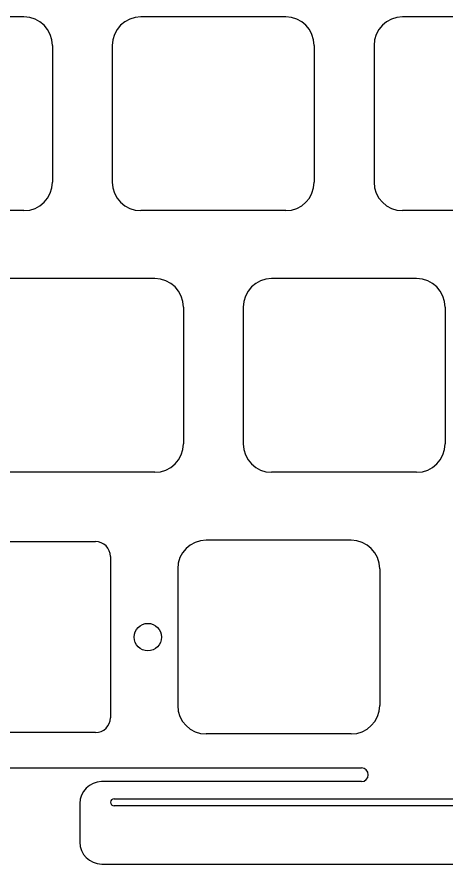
# Model space of a CAD drawing. Header units: millimetres. Extents: x -10 to 276, y -93 to 17.
# Drawn here: x 133.4 to 164.6, y -92.7 to -31.1 of the extents above; entities that cross this region are included whole.
import ezdxf

# ---------------------------------------------------------------- set-up
doc = ezdxf.new("R2010")
doc.units = ezdxf.units.MM
doc.layers.add('BLACK', color=7, linetype='CONTINUOUS')

msp = doc.modelspace()

# ---------------------------------------------------------------- linework, layer by layer
at = {"layer": 'BLACK', "linetype": 'Continuous'}
for p, q in [((133.8625, -31.05), (123.3125, -31.05)), ((152.9125, -31.05), (142.3625, -31.05)), ((171.9625, -31.05), (161.4125, -31.05)), ((135.9375, -33.125), (135.9375, -43.075)), ((140.2875, -33.125), (140.2875, -43.075)), ((154.9875, -33.125), (154.9875, -43.075)), ((159.3375, -33.125), (159.3375, -43.075)), ((133.8625, -45.15), (123.3125, -45.15)), ((152.9125, -45.15), (142.3625, -45.15)), ((171.9625, -45.15), (161.4125, -45.15)), ((143.3875, -50.1), (132.8375, -50.1)), ((162.4375, -50.1), (151.8875, -50.1)), ((145.4625, -52.175), (145.4625, -62.125)), ((149.8125, -52.175), (149.8125, -62.125)), ((164.5125, -52.175), (164.5125, -62.125)), ((143.3875, -64.2), (132.8375, -64.2)), ((162.4375, -64.2), (151.8875, -64.2)), ((127.625, -69.25), (139.075, -69.25)), ((157.675, -69.15), (147.124999, -69.15)), ((140.15, -70.325), (140.15, -82.075)), ((145.05, -71.225), (145.05, -81.175001)), ((159.75, -71.225), (159.75, -81.175)), ((139.075, -83.15), (127.625, -83.15)), ((157.675, -83.25), (147.125, -83.25)), ((108.2799, -85.725), (158.4201, -85.725)), ((158.4201, -86.725), (139.512511, -86.725)), ((140.4201, -87.975), (185.4201, -87.975)), ((137.920082, -88.325), (137.920082, -91.125)), ((185.4201, -88.475), (140.4201, -88.475)), ((139.5201, -92.725), (186.320082, -92.725))]:
    msp.add_line(p, q, dxfattribs=at)
at = {"layer": 'BLACK'}
msp.add_circle((142.875, -76.2), 1, dxfattribs=at)
for centre, radius, start, end in [((133.8625, -33.125), 2.075, 0, 90), ((142.3625, -33.125), 2.075, 90, 180), ((152.9125, -33.125), 2.075, 0, 90), ((161.4125, -33.125), 2.075, 90, 180), ((133.8625, -43.075), 2.075, 270, 0), ((142.3625, -43.075), 2.075, 180, 270), ((152.9125, -43.075), 2.075, 270, 0), ((161.4125, -43.075), 2.075, 180, 270), ((143.3875, -52.175), 2.075, 0, 90), ((151.8875, -52.175), 2.075, 90, 180), ((162.4375, -52.175), 2.075, 0, 90), ((143.3875, -62.125), 2.075, 270, 0), ((151.8875, -62.125), 2.075, 180, 270), ((162.4375, -62.125), 2.075, 270, 0), ((139.075001, -70.324999), 1.074999, 359.9999467, 90.0000533), ((147.125004, -71.225004), 2.075004, 90.00013806, 179.99988955), ((157.675, -71.225), 2.075, 0, 90), ((147.125002, -81.174998), 2.075002, 180.00008284, 269.99994478), ((157.675, -81.175), 2.075, 270, 0), ((139.075001, -82.075001), 1.074999, 269.9999467, 0.0000533), ((158.4201, -86.225), 0.5, 270, 90), ((139.5201, -88.325), 1.600018, 90.27175901, 180), ((140.4201, -88.225), 0.25, 90, 270), ((139.5201, -91.125), 1.6, 180, 270)]:
    msp.add_arc(centre, radius, start, end, dxfattribs=at)

doc.saveas('drawing.dxf')
